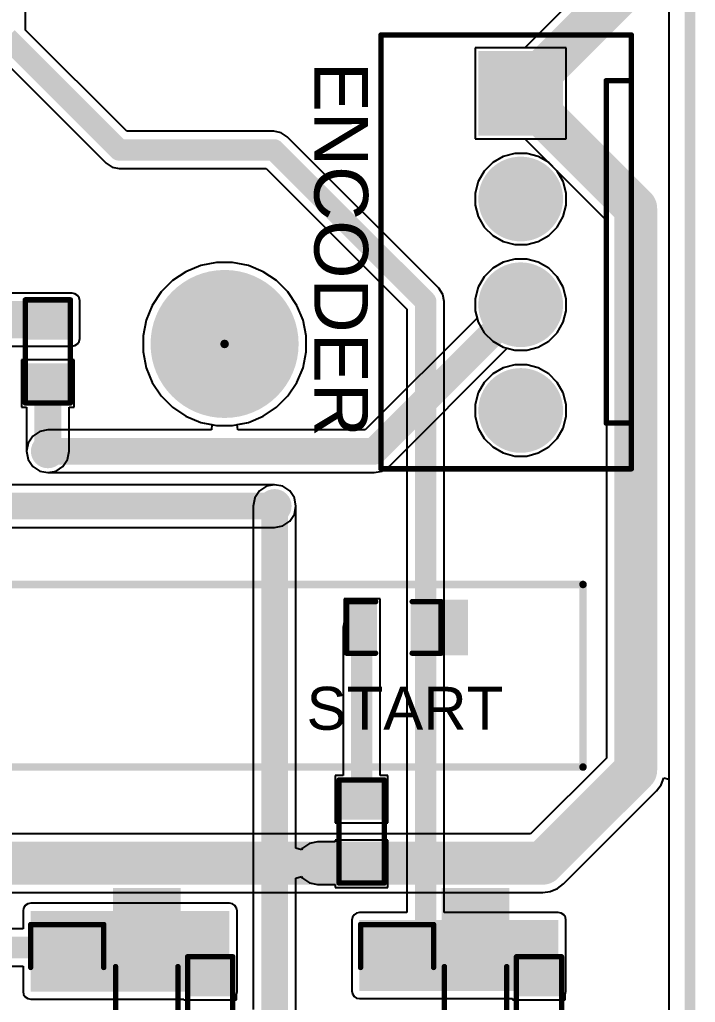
# Model space of a CAD drawing. Header units: millimetres. Extents: x -0.16 to 4.85, y -0.01 to 3.83.
# Drawn here: x 4.219 to 4.848, y 0.469 to 1.384 of the extents above; entities that cross this region are included whole.
import ezdxf

# ---------------------------------------------------------------- set-up
doc = ezdxf.new("R2010")
doc.units = ezdxf.units.MM
doc.header["$MEASUREMENT"] = 0
for name, color, linetype in [('BottomLayer', 5, 'Continuous'), ('BottomSolder', 6, 'Continuous'), ('Mechanical2', 216, 'Continuous'), ('MultiLayer', 9, 'Continuous'), ('PadHoleLayer', 156, 'Continuous'), ('TopLayer', 1, 'Continuous'), ('TopOverlay', 2, 'Continuous'), ('TopPaste', 8, 'Continuous'), ('TopSolder', 216, 'Continuous'), ('ViaHoleLayer', 16, 'Continuous')]:
    doc.layers.add(name, color=color, linetype=linetype)
doc.styles.add('Arial', font='', dxfattribs={"height": 0.2})
doc.styles.get('Arial').set_extended_font_data('Arial')

# ---------------------------------------------------------------- blocks, each defined once
blk = doc.blocks.new('M2510V_04P_29')
at = {"layer": 'BottomLayer'}
blk.add_hatch(color=5, dxfattribs=at).paths.add_polyline_path([(-0.18307, 0.03543), (-0.1122, 0.03543), (-0.1122, -0.03543), (-0.18307, -0.03543)])
h = blk.add_hatch(color=5, dxfattribs=at)
edge = h.paths.add_edge_path()
edge.add_arc((-0.04921, 0), 0.03543, 0, 360)
h = blk.add_hatch(color=5, dxfattribs=at)
edge = h.paths.add_edge_path()
edge.add_arc((0.04921, 0), 0.03543, 0, 360)
h = blk.add_hatch(color=5, dxfattribs=at)
edge = h.paths.add_edge_path()
edge.add_arc((0.14764, 0), 0.03543, 0, 360)
at = {"layer": 'BottomSolder'}
blk.add_hatch(color=6, dxfattribs=at).paths.add_polyline_path([(-0.18707, 0.03943), (-0.1082, 0.03943), (-0.1082, -0.03943), (-0.18707, -0.03943)])
h = blk.add_hatch(color=6, dxfattribs=at)
edge = h.paths.add_edge_path()
edge.add_arc((-0.04921, 0), 0.03943, 0, 360)
h = blk.add_hatch(color=6, dxfattribs=at)
edge = h.paths.add_edge_path()
edge.add_arc((0.04921, 0), 0.03943, 0, 360)
h = blk.add_hatch(color=6, dxfattribs=at)
edge = h.paths.add_edge_path()
edge.add_arc((0.14764, 0), 0.03943, 0, 360)
at = {"layer": 'MultiLayer'}
blk.add_hatch(color=9, dxfattribs=at).paths.add_polyline_path([(-0.18307, 0.03543), (-0.1122, 0.03543), (-0.1122, -0.03543), (-0.18307, -0.03543)])
h = blk.add_hatch(color=9, dxfattribs=at)
edge = h.paths.add_edge_path()
edge.add_arc((-0.04921, 0), 0.03543, 0, 360)
h = blk.add_hatch(color=9, dxfattribs=at)
edge = h.paths.add_edge_path()
edge.add_arc((0.04921, 0), 0.03543, 0, 360)
h = blk.add_hatch(color=9, dxfattribs=at)
edge = h.paths.add_edge_path()
edge.add_arc((0.14764, 0), 0.03543, 0, 360)
at = {"layer": 'PadHoleLayer'}
h = blk.add_hatch(color=156, dxfattribs=at)
edge = h.paths.add_edge_path()
edge.add_arc((-0.14764, 0), 0.01969, 0, 360)
h = blk.add_hatch(color=156, dxfattribs=at)
edge = h.paths.add_edge_path()
edge.add_arc((-0.04921, 0), 0.01969, 0, 360)
h = blk.add_hatch(color=156, dxfattribs=at)
edge = h.paths.add_edge_path()
edge.add_arc((0.04921, 0), 0.01969, 0, 360)
h = blk.add_hatch(color=156, dxfattribs=at)
edge = h.paths.add_edge_path()
edge.add_arc((0.14764, 0), 0.01969, 0, 360)
at = {"layer": 'TopLayer'}
blk.add_hatch(color=1, dxfattribs=at).paths.add_polyline_path([(-0.18307, 0.03543), (-0.1122, 0.03543), (-0.1122, -0.03543), (-0.18307, -0.03543)])
h = blk.add_hatch(color=1, dxfattribs=at)
edge = h.paths.add_edge_path()
edge.add_arc((-0.04921, 0), 0.03543, 0, 360)
h = blk.add_hatch(color=1, dxfattribs=at)
edge = h.paths.add_edge_path()
edge.add_arc((0.04921, 0), 0.03543, 0, 360)
h = blk.add_hatch(color=1, dxfattribs=at)
edge = h.paths.add_edge_path()
edge.add_arc((0.14764, 0), 0.03543, 0, 360)
at = {"layer": 'TopSolder'}
blk.add_hatch(color=216, dxfattribs=at).paths.add_polyline_path([(-0.18707, 0.03943), (-0.1082, 0.03943), (-0.1082, -0.03943), (-0.18707, -0.03943)])
h = blk.add_hatch(color=216, dxfattribs=at)
edge = h.paths.add_edge_path()
edge.add_arc((-0.04921, 0), 0.03943, 0, 360)
h = blk.add_hatch(color=216, dxfattribs=at)
edge = h.paths.add_edge_path()
edge.add_arc((0.04921, 0), 0.03943, 0, 360)
h = blk.add_hatch(color=216, dxfattribs=at)
edge = h.paths.add_edge_path()
edge.add_arc((0.14764, 0), 0.03943, 0, 360)
at = {"layer": 'TopOverlay', "const_width": 0.005}
for points in [[(0.202, 0.103), (-0.20195, 0.103)], [(-0.20195, -0.13), (-0.20195, 0.103)], [(-0.1594, 0.0796), (-0.1594, 0.103)], [(0.15945, 0.0796), (0.15945, 0.103)], [(0.202, -0.13), (0.202, 0.103)], [(0.15945, 0.0796), (-0.1594, 0.0796)], [(0.202, -0.13), (-0.20195, -0.13)]]:
    blk.add_lwpolyline(points, dxfattribs=at)
at = {"layer": 'TopOverlay', "const_width": 0.0025}
for points in [[(-0.2032, 0.103, 1), (-0.2007, 0.103, 1)], [(-0.2032, 0.103, 1), (-0.2007, 0.103, 1)], [(-0.16065, 0.103, 1), (-0.15815, 0.103, 1)], [(0.1582, 0.103, 1), (0.1607, 0.103, 1)], [(0.20075, 0.103, 1), (0.20325, 0.103, 1)], [(0.20075, 0.103, 1), (0.20325, 0.103, 1)], [(-0.16065, 0.0796, 1), (-0.15815, 0.0796, 1)], [(-0.16065, 0.0796, 1), (-0.15815, 0.0796, 1)], [(0.1582, 0.0796, 1), (0.1607, 0.0796, 1)], [(0.1582, 0.0796, 1), (0.1607, 0.0796, 1)], [(-0.2032, -0.13, 1), (-0.2007, -0.13, 1)], [(-0.2032, -0.13, 1), (-0.2007, -0.13, 1)], [(0.20075, -0.13, 1), (0.20325, -0.13, 1)], [(0.20075, -0.13, 1), (0.20325, -0.13, 1)]]:
    blk.add_lwpolyline(points, format="xyb", close=True, dxfattribs=at)
blk = doc.blocks.new('RES_0603_37')
at = {"layer": 'TopLayer'}
for points in [[(-0.015, 0.0175), (-0.015, -0.0175), (-0.045, -0.0175), (-0.045, 0.0175)], [(0.045, 0.0175), (0.045, -0.0175), (0.015, -0.0175), (0.015, 0.0175)]]:
    blk.add_hatch(color=1, dxfattribs=at).paths.add_polyline_path(points)
at = {"layer": 'TopPaste'}
for points in [[(-0.015, 0.0175), (-0.015, -0.0175), (-0.045, -0.0175), (-0.045, 0.0175)], [(0.045, 0.0175), (0.045, -0.0175), (0.015, -0.0175), (0.015, 0.0175)]]:
    blk.add_hatch(color=8, dxfattribs=at).paths.add_polyline_path(points)
at = {"layer": 'TopSolder'}
for points in [[(-0.011, 0.0215), (-0.011, -0.0215), (-0.049, -0.0215), (-0.049, 0.0215)], [(0.049, 0.0215), (0.049, -0.0215), (0.011, -0.0215), (0.011, 0.0215)]]:
    blk.add_hatch(color=216, dxfattribs=at).paths.add_polyline_path(points)
at = {"layer": 'TopOverlay', "const_width": 0.005}
for points in [[(0.048, 0.021), (-0.048, 0.021)], [(-0.048, -0.021), (-0.048, 0.021)], [(0.048, -0.021), (0.048, 0.021)], [(0.048, -0.021), (-0.048, -0.021)]]:
    blk.add_lwpolyline(points, dxfattribs=at)
at = {"layer": 'TopOverlay', "const_width": 0.0025}
for points in [[(-0.04925, 0.021, 1), (-0.04675, 0.021, 1)], [(-0.04925, 0.021, 1), (-0.04675, 0.021, 1)], [(0.04675, 0.021, 1), (0.04925, 0.021, 1)], [(0.04675, 0.021, 1), (0.04925, 0.021, 1)], [(-0.04925, -0.021, 1), (-0.04675, -0.021, 1)], [(-0.04925, -0.021, 1), (-0.04675, -0.021, 1)], [(0.04675, -0.021, 1), (0.04925, -0.021, 1)], [(0.04675, -0.021, 1), (0.04925, -0.021, 1)]]:
    blk.add_lwpolyline(points, format="xyb", close=True, dxfattribs=at)
blk = doc.blocks.new('RES_0603_39')
at = {"layer": 'TopLayer'}
for points in [[(-0.015, 0.0175), (-0.015, -0.0175), (-0.045, -0.0175), (-0.045, 0.0175)], [(0.045, 0.0175), (0.045, -0.0175), (0.015, -0.0175), (0.015, 0.0175)]]:
    blk.add_hatch(color=1, dxfattribs=at).paths.add_polyline_path(points)
at = {"layer": 'TopPaste'}
for points in [[(-0.015, 0.0175), (-0.015, -0.0175), (-0.045, -0.0175), (-0.045, 0.0175)], [(0.045, 0.0175), (0.045, -0.0175), (0.015, -0.0175), (0.015, 0.0175)]]:
    blk.add_hatch(color=8, dxfattribs=at).paths.add_polyline_path(points)
at = {"layer": 'TopSolder'}
for points in [[(-0.011, 0.0215), (-0.011, -0.0215), (-0.049, -0.0215), (-0.049, 0.0215)], [(0.049, 0.0215), (0.049, -0.0215), (0.011, -0.0215), (0.011, 0.0215)]]:
    blk.add_hatch(color=216, dxfattribs=at).paths.add_polyline_path(points)
at = {"layer": 'TopOverlay', "const_width": 0.005}
for points in [[(-0.048, -0.021), (-0.048, 0.021)], [(0.048, 0.021), (-0.048, 0.021)], [(0.048, -0.021), (0.048, 0.021)], [(0.048, -0.021), (-0.048, -0.021)]]:
    blk.add_lwpolyline(points, dxfattribs=at)
at = {"layer": 'TopOverlay', "const_width": 0.0025}
for points in [[(-0.04925, 0.021, 1), (-0.04675, 0.021, 1)], [(-0.04925, 0.021, 1), (-0.04675, 0.021, 1)], [(0.04675, 0.021, 1), (0.04925, 0.021, 1)], [(0.04675, 0.021, 1), (0.04925, 0.021, 1)], [(-0.04925, -0.021, 1), (-0.04675, -0.021, 1)], [(-0.04925, -0.021, 1), (-0.04675, -0.021, 1)], [(0.04675, -0.021, 1), (0.04925, -0.021, 1)], [(0.04675, -0.021, 1), (0.04925, -0.021, 1)]]:
    blk.add_lwpolyline(points, format="xyb", close=True, dxfattribs=at)
blk = doc.blocks.new('RES_0603_43')
at = {"layer": 'TopLayer'}
for points in [[(-0.015, 0.0175), (-0.015, -0.0175), (-0.045, -0.0175), (-0.045, 0.0175)], [(0.045, 0.0175), (0.045, -0.0175), (0.015, -0.0175), (0.015, 0.0175)]]:
    blk.add_hatch(color=1, dxfattribs=at).paths.add_polyline_path(points)
at = {"layer": 'TopPaste'}
for points in [[(-0.015, 0.0175), (-0.015, -0.0175), (-0.045, -0.0175), (-0.045, 0.0175)], [(0.045, 0.0175), (0.045, -0.0175), (0.015, -0.0175), (0.015, 0.0175)]]:
    blk.add_hatch(color=8, dxfattribs=at).paths.add_polyline_path(points)
at = {"layer": 'TopSolder'}
for points in [[(-0.011, 0.0215), (-0.011, -0.0215), (-0.049, -0.0215), (-0.049, 0.0215)], [(0.049, 0.0215), (0.049, -0.0215), (0.011, -0.0215), (0.011, 0.0215)]]:
    blk.add_hatch(color=216, dxfattribs=at).paths.add_polyline_path(points)
at = {"layer": 'TopOverlay', "const_width": 0.005}
for points in [[(-0.048, 0.021), (-0.048, -0.021)], [(-0.048, 0.021), (0.048, 0.021)], [(0.048, 0.021), (0.048, -0.021)], [(-0.048, -0.021), (0.048, -0.021)]]:
    blk.add_lwpolyline(points, dxfattribs=at)
at = {"layer": 'TopOverlay', "const_width": 0.0025}
for points in [[(-0.04925, 0.021, 1), (-0.04675, 0.021, 1)], [(-0.04925, 0.021, 1), (-0.04675, 0.021, 1)], [(0.04675, 0.021, 1), (0.04925, 0.021, 1)], [(0.04675, 0.021, 1), (0.04925, 0.021, 1)], [(-0.04925, -0.021, 1), (-0.04675, -0.021, 1)], [(-0.04925, -0.021, 1), (-0.04675, -0.021, 1)], [(0.04675, -0.021, 1), (0.04925, -0.021, 1)], [(0.04675, -0.021, 1), (0.04925, -0.021, 1)]]:
    blk.add_lwpolyline(points, format="xyb", close=True, dxfattribs=at)
blk = doc.blocks.new('RES_0603_48')
at = {"layer": 'TopLayer'}
for points in [[(-0.015, 0.0175), (-0.015, -0.0175), (-0.045, -0.0175), (-0.045, 0.0175)], [(0.045, 0.0175), (0.045, -0.0175), (0.015, -0.0175), (0.015, 0.0175)]]:
    blk.add_hatch(color=1, dxfattribs=at).paths.add_polyline_path(points)
at = {"layer": 'TopPaste'}
for points in [[(-0.015, 0.0175), (-0.015, -0.0175), (-0.045, -0.0175), (-0.045, 0.0175)], [(0.045, 0.0175), (0.045, -0.0175), (0.015, -0.0175), (0.015, 0.0175)]]:
    blk.add_hatch(color=8, dxfattribs=at).paths.add_polyline_path(points)
at = {"layer": 'TopSolder'}
for points in [[(-0.011, 0.0215), (-0.011, -0.0215), (-0.049, -0.0215), (-0.049, 0.0215)], [(0.049, 0.0215), (0.049, -0.0215), (0.011, -0.0215), (0.011, 0.0215)]]:
    blk.add_hatch(color=216, dxfattribs=at).paths.add_polyline_path(points)
at = {"layer": 'TopOverlay', "const_width": 0.005}
for points in [[(-0.048, -0.021), (-0.048, 0.021)], [(0.048, 0.021), (-0.048, 0.021)], [(0.048, -0.021), (0.048, 0.021)], [(0.048, -0.021), (-0.048, -0.021)]]:
    blk.add_lwpolyline(points, dxfattribs=at)
at = {"layer": 'TopOverlay', "const_width": 0.0025}
for points in [[(-0.04925, 0.021, 1), (-0.04675, 0.021, 1)], [(-0.04925, 0.021, 1), (-0.04675, 0.021, 1)], [(0.04675, 0.021, 1), (0.04925, 0.021, 1)], [(0.04675, 0.021, 1), (0.04925, 0.021, 1)], [(-0.04925, -0.021, 1), (-0.04675, -0.021, 1)], [(-0.04925, -0.021, 1), (-0.04675, -0.021, 1)], [(0.04675, -0.021, 1), (0.04925, -0.021, 1)], [(0.04675, -0.021, 1), (0.04925, -0.021, 1)]]:
    blk.add_lwpolyline(points, format="xyb", close=True, dxfattribs=at)
blk = doc.blocks.new('LED_0603_79')
at = {"layer": 'TopLayer'}
for points in [[(-0.03937, 0.01969), (-0.01969, 0.01969), (-0.01969, -0.01969), (-0.03937, -0.01969)], [(0.01969, 0.01969), (0.03937, 0.01969), (0.03937, -0.01969), (0.01969, -0.01969)]]:
    blk.add_hatch(color=1, dxfattribs=at).paths.add_polyline_path(points)
at = {"layer": 'TopOverlay'}
blk.add_hatch(color=2, dxfattribs=at).paths.add_polyline_path([(0.044, -0.026), (0.069, -0.026), (0.069, 0.026), (0.044, 0.026)])
at = {"layer": 'TopPaste'}
for points in [[(-0.03937, 0.01969), (-0.01969, 0.01969), (-0.01969, -0.01969), (-0.03937, -0.01969)], [(0.01969, 0.01969), (0.03937, 0.01969), (0.03937, -0.01969), (0.01969, -0.01969)]]:
    blk.add_hatch(color=8, dxfattribs=at).paths.add_polyline_path(points)
at = {"layer": 'TopSolder'}
for points in [[(-0.04337, 0.02369), (-0.01569, 0.02369), (-0.01569, -0.02369), (-0.04337, -0.02369)], [(0.01569, 0.02369), (0.04337, 0.02369), (0.04337, -0.02369), (0.01569, -0.02369)]]:
    blk.add_hatch(color=216, dxfattribs=at).paths.add_polyline_path(points)
at = {"layer": 'TopOverlay', "const_width": 0.005}
for points in [[(-0.044, 0.024), (-0.017, 0.024)], [(-0.044, -0.024), (-0.044, 0.024)], [(0.017, 0.024), (0.044, 0.024)], [(0.044, -0.024), (0.044, 0.024)], [(-0.044, -0.024), (-0.017, -0.024)], [(0.017, -0.024), (0.044, -0.024)]]:
    blk.add_lwpolyline(points, dxfattribs=at)
at = {"layer": 'TopOverlay', "const_width": 0.0025}
for points in [[(-0.04525, 0.024, 1), (-0.04275, 0.024, 1)], [(-0.04525, 0.024, 1), (-0.04275, 0.024, 1)], [(-0.01825, 0.024, 1), (-0.01575, 0.024, 1)], [(0.01575, 0.024, 1), (0.01825, 0.024, 1)], [(0.04275, 0.024, 1), (0.04525, 0.024, 1)], [(0.04275, 0.024, 1), (0.04525, 0.024, 1)], [(-0.04525, -0.024, 1), (-0.04275, -0.024, 1)], [(-0.04525, -0.024, 1), (-0.04275, -0.024, 1)], [(-0.01825, -0.024, 1), (-0.01575, -0.024, 1)], [(0.01575, -0.024, 1), (0.01825, -0.024, 1)], [(0.04275, -0.024, 1), (0.04525, -0.024, 1)], [(0.04275, -0.024, 1), (0.04525, -0.024, 1)]]:
    blk.add_lwpolyline(points, format="xyb", close=True, dxfattribs=at)
blk = doc.blocks.new('SOD_123_107')
at = {"layer": 'TopLayer'}
for points in [[(-0.04331, 0.01772), (-0.04331, -0.01772), (-0.08071, -0.01772), (-0.08071, 0.01772)], [(0.08071, 0.01772), (0.08071, -0.01772), (0.04331, -0.01772), (0.04331, 0.01772)]]:
    blk.add_hatch(color=1, dxfattribs=at).paths.add_polyline_path(points)
at = {"layer": 'TopOverlay'}
for points in [[(0.038, 0.02), (0.111, 0.02), (0.111, 0.0315), (0.038, 0.0315)], [(0.08346, -0.031), (0.111, -0.031), (0.111, 0.031), (0.08346, 0.031)], [(0.038, -0.0315), (0.111, -0.0315), (0.111, -0.02), (0.038, -0.02)]]:
    blk.add_hatch(color=2, dxfattribs=at).paths.add_polyline_path(points)
at = {"layer": 'TopPaste'}
for points in [[(-0.04331, 0.01772), (-0.04331, -0.01772), (-0.08071, -0.01772), (-0.08071, 0.01772)], [(0.08071, 0.01772), (0.08071, -0.01772), (0.04331, -0.01772), (0.04331, 0.01772)]]:
    blk.add_hatch(color=8, dxfattribs=at).paths.add_polyline_path(points)
at = {"layer": 'TopSolder'}
for points in [[(-0.03931, 0.02172), (-0.03931, -0.02172), (-0.08471, -0.02172), (-0.08471, 0.02172)], [(0.08471, 0.02172), (0.08471, -0.02172), (0.03931, -0.02172), (0.03931, 0.02172)]]:
    blk.add_hatch(color=216, dxfattribs=at).paths.add_polyline_path(points)
at = {"layer": 'TopOverlay', "const_width": 0.005}
for points in [[(-0.054, 0.029), (-0.054, 0.023)], [(-0.054, 0.029), (0.038, 0.029)], [(-0.054, -0.023), (-0.054, -0.029)], [(-0.054, -0.029), (0.038, -0.029)]]:
    blk.add_lwpolyline(points, dxfattribs=at)
at = {"layer": 'TopOverlay', "const_width": 0.0025}
for points in [[(-0.05525, 0.029, 1), (-0.05275, 0.029, 1)], [(-0.05525, 0.029, 1), (-0.05275, 0.029, 1)], [(0.03675, 0.029, 1), (0.03925, 0.029, 1)], [(-0.05525, 0.023, 1), (-0.05275, 0.023, 1)], [(-0.05525, -0.023, 1), (-0.05275, -0.023, 1)], [(-0.05525, -0.029, 1), (-0.05275, -0.029, 1)], [(-0.05525, -0.029, 1), (-0.05275, -0.029, 1)], [(0.03675, -0.029, 1), (0.03925, -0.029, 1)]]:
    blk.add_lwpolyline(points, format="xyb", close=True, dxfattribs=at)
blk = doc.blocks.new('SOD_123_112')
at = {"layer": 'TopLayer'}
for points in [[(-0.04331, 0.01772), (-0.04331, -0.01772), (-0.08071, -0.01772), (-0.08071, 0.01772)], [(0.08071, 0.01772), (0.08071, -0.01772), (0.04331, -0.01772), (0.04331, 0.01772)]]:
    blk.add_hatch(color=1, dxfattribs=at).paths.add_polyline_path(points)
at = {"layer": 'TopOverlay'}
for points in [[(0.038, 0.02), (0.111, 0.02), (0.111, 0.0315), (0.038, 0.0315)], [(0.08346, -0.031), (0.111, -0.031), (0.111, 0.031), (0.08346, 0.031)], [(0.038, -0.0315), (0.111, -0.0315), (0.111, -0.02), (0.038, -0.02)]]:
    blk.add_hatch(color=2, dxfattribs=at).paths.add_polyline_path(points)
at = {"layer": 'TopPaste'}
for points in [[(-0.04331, 0.01772), (-0.04331, -0.01772), (-0.08071, -0.01772), (-0.08071, 0.01772)], [(0.08071, 0.01772), (0.08071, -0.01772), (0.04331, -0.01772), (0.04331, 0.01772)]]:
    blk.add_hatch(color=8, dxfattribs=at).paths.add_polyline_path(points)
at = {"layer": 'TopSolder'}
for points in [[(-0.03931, 0.02172), (-0.03931, -0.02172), (-0.08471, -0.02172), (-0.08471, 0.02172)], [(0.08471, 0.02172), (0.08471, -0.02172), (0.03931, -0.02172), (0.03931, 0.02172)]]:
    blk.add_hatch(color=216, dxfattribs=at).paths.add_polyline_path(points)
at = {"layer": 'TopOverlay', "const_width": 0.005}
for points in [[(-0.054, 0.029), (-0.054, 0.023)], [(-0.054, 0.029), (0.038, 0.029)], [(-0.054, -0.023), (-0.054, -0.029)], [(-0.054, -0.029), (0.038, -0.029)]]:
    blk.add_lwpolyline(points, dxfattribs=at)
at = {"layer": 'TopOverlay', "const_width": 0.0025}
for points in [[(-0.05525, 0.029, 1), (-0.05275, 0.029, 1)], [(-0.05525, 0.029, 1), (-0.05275, 0.029, 1)], [(0.03675, 0.029, 1), (0.03925, 0.029, 1)], [(-0.05525, 0.023, 1), (-0.05275, 0.023, 1)], [(-0.05525, -0.023, 1), (-0.05275, -0.023, 1)], [(-0.05525, -0.029, 1), (-0.05275, -0.029, 1)], [(-0.05525, -0.029, 1), (-0.05275, -0.029, 1)], [(0.03675, -0.029, 1), (0.03925, -0.029, 1)]]:
    blk.add_lwpolyline(points, format="xyb", close=True, dxfattribs=at)
blk = doc.blocks.new('CAP_0805_116')
at = {"layer": 'TopLayer'}
for points in [[(-0.06, 0.03), (-0.02, 0.03), (-0.02, -0.03), (-0.06, -0.03)], [(0.02, 0.03), (0.06, 0.03), (0.06, -0.03), (0.02, -0.03)]]:
    blk.add_hatch(color=1, dxfattribs=at).paths.add_polyline_path(points)
at = {"layer": 'TopPaste'}
for points in [[(-0.06, 0.03), (-0.02, 0.03), (-0.02, -0.03), (-0.06, -0.03)], [(0.02, 0.03), (0.06, 0.03), (0.06, -0.03), (0.02, -0.03)]]:
    blk.add_hatch(color=8, dxfattribs=at).paths.add_polyline_path(points)
at = {"layer": 'TopSolder'}
for points in [[(-0.06276, 0.03276), (-0.01724, 0.03276), (-0.01724, -0.03276), (-0.06276, -0.03276)], [(0.01724, 0.03276), (0.06276, 0.03276), (0.06276, -0.03276), (0.01724, -0.03276)]]:
    blk.add_hatch(color=216, dxfattribs=at).paths.add_polyline_path(points)
at = {"layer": 'TopOverlay', "const_width": 0.005}
for points in [[(-0.064, 0.034), (-0.024, 0.034)], [(-0.064, 0.034), (-0.064, -0.034)], [(0.024, 0.034), (0.064, 0.034)], [(0.064, 0.034), (0.064, -0.034)], [(-0.064, -0.034), (-0.024, -0.034)], [(0.024, -0.034), (0.064, -0.034)]]:
    blk.add_lwpolyline(points, dxfattribs=at)
at = {"layer": 'TopOverlay', "const_width": 0.0025}
for points in [[(-0.06525, 0.034, 1), (-0.06275, 0.034, 1)], [(-0.06525, 0.034, 1), (-0.06275, 0.034, 1)], [(-0.02525, 0.034, 1), (-0.02275, 0.034, 1)], [(0.02275, 0.034, 1), (0.02525, 0.034, 1)], [(0.06275, 0.034, 1), (0.06525, 0.034, 1)], [(0.06275, 0.034, 1), (0.06525, 0.034, 1)], [(-0.06525, -0.034, 1), (-0.06275, -0.034, 1)], [(-0.06525, -0.034, 1), (-0.06275, -0.034, 1)], [(-0.02525, -0.034, 1), (-0.02275, -0.034, 1)], [(0.02275, -0.034, 1), (0.02525, -0.034, 1)], [(0.06275, -0.034, 1), (0.06525, -0.034, 1)], [(0.06275, -0.034, 1), (0.06525, -0.034, 1)]]:
    blk.add_lwpolyline(points, format="xyb", close=True, dxfattribs=at)
blk = doc.blocks.new('CAP_0805_118')
at = {"layer": 'TopLayer'}
for points in [[(-0.06, 0.03), (-0.02, 0.03), (-0.02, -0.03), (-0.06, -0.03)], [(0.02, 0.03), (0.06, 0.03), (0.06, -0.03), (0.02, -0.03)]]:
    blk.add_hatch(color=1, dxfattribs=at).paths.add_polyline_path(points)
at = {"layer": 'TopPaste'}
for points in [[(-0.06, 0.03), (-0.02, 0.03), (-0.02, -0.03), (-0.06, -0.03)], [(0.02, 0.03), (0.06, 0.03), (0.06, -0.03), (0.02, -0.03)]]:
    blk.add_hatch(color=8, dxfattribs=at).paths.add_polyline_path(points)
at = {"layer": 'TopSolder'}
for points in [[(-0.06276, 0.03276), (-0.01724, 0.03276), (-0.01724, -0.03276), (-0.06276, -0.03276)], [(0.01724, 0.03276), (0.06276, 0.03276), (0.06276, -0.03276), (0.01724, -0.03276)]]:
    blk.add_hatch(color=216, dxfattribs=at).paths.add_polyline_path(points)
at = {"layer": 'TopOverlay', "const_width": 0.005}
for points in [[(-0.064, 0.034), (-0.064, -0.034)], [(-0.064, 0.034), (-0.024, 0.034)], [(0.024, 0.034), (0.064, 0.034)], [(0.064, 0.034), (0.064, -0.034)], [(-0.064, -0.034), (-0.024, -0.034)], [(0.024, -0.034), (0.064, -0.034)]]:
    blk.add_lwpolyline(points, dxfattribs=at)
at = {"layer": 'TopOverlay', "const_width": 0.0025}
for points in [[(-0.06525, 0.034, 1), (-0.06275, 0.034, 1)], [(-0.06525, 0.034, 1), (-0.06275, 0.034, 1)], [(-0.02525, 0.034, 1), (-0.02275, 0.034, 1)], [(0.02275, 0.034, 1), (0.02525, 0.034, 1)], [(0.06275, 0.034, 1), (0.06525, 0.034, 1)], [(0.06275, 0.034, 1), (0.06525, 0.034, 1)], [(-0.06525, -0.034, 1), (-0.06275, -0.034, 1)], [(-0.06525, -0.034, 1), (-0.06275, -0.034, 1)], [(-0.02525, -0.034, 1), (-0.02275, -0.034, 1)], [(0.02275, -0.034, 1), (0.02525, -0.034, 1)], [(0.06275, -0.034, 1), (0.06525, -0.034, 1)], [(0.06275, -0.034, 1), (0.06525, -0.034, 1)]]:
    blk.add_lwpolyline(points, format="xyb", close=True, dxfattribs=at)

msp = doc.modelspace()

# ---------------------------------------------------------------- hatches: boundary and pattern name
at = {"layer": 'BottomLayer'}
h = msp.add_hatch(color=5, dxfattribs=at)
edge = h.paths.add_edge_path()
edge.add_arc((4.245, 0.982), 0.01181, 0, 360)
h = msp.add_hatch(color=5, dxfattribs=at)
edge = h.paths.add_edge_path()
edge.add_arc((4.456, 0.931), 0.01181, 0, 360)
h = msp.add_hatch(color=5, dxfattribs=at)
edge = h.paths.add_edge_path()
edge.add_arc((4.496, 0.59852), 0.01181, 0, 360)
at = {"layer": 'BottomSolder'}
h = msp.add_hatch(color=6, dxfattribs=at)
edge = h.paths.add_edge_path()
edge.add_arc((4.40945, 1.08192), 0.004, 0, 360)
h = msp.add_hatch(color=6, dxfattribs=at)
edge = h.paths.add_edge_path()
edge.add_arc((4.245, 0.982), 0.01581, 0, 360)
h = msp.add_hatch(color=6, dxfattribs=at)
edge = h.paths.add_edge_path()
edge.add_arc((4.456, 0.931), 0.01581, 0, 360)
h = msp.add_hatch(color=6, dxfattribs=at)
edge = h.paths.add_edge_path()
edge.add_arc((4.496, 0.59852), 0.01581, 0, 360)
at = {"layer": 'PadHoleLayer'}
h = msp.add_hatch(color=156, dxfattribs=at)
edge = h.paths.add_edge_path()
edge.add_arc((4.40945, 1.08192), 0.0689, 0, 360)
at = {"layer": 'TopLayer'}
for points in [[(4.0885, 1.087), (4.2675, 1.087), (4.2675, 1.122), (4.0885, 1.122)], [(4.41399, 0.554), (4.229, 0.554), (4.229, 0.479), (4.41399, 0.479)], [(4.71998, 0.54552), (4.53499, 0.54552), (4.53499, 0.47952), (4.71998, 0.47952)]]:
    msp.add_hatch(color=1, dxfattribs=at).paths.add_polyline_path(points)
h = msp.add_hatch(color=1, dxfattribs=at)
edge = h.paths.add_edge_path()
edge.add_arc((4.245, 0.982), 0.01181, 0, 360)
h = msp.add_hatch(color=1, dxfattribs=at)
edge = h.paths.add_edge_path()
edge.add_arc((4.456, 0.931), 0.01181, 0, 360)
h = msp.add_hatch(color=1, dxfattribs=at)
edge = h.paths.add_edge_path()
edge.add_arc((4.496, 0.59852), 0.01181, 0, 360)
at = {"layer": 'TopSolder'}
h = msp.add_hatch(color=216, dxfattribs=at)
edge = h.paths.add_edge_path()
edge.add_arc((4.40945, 1.08192), 0.004, 0, 360)
h = msp.add_hatch(color=216, dxfattribs=at)
edge = h.paths.add_edge_path()
edge.add_arc((4.245, 0.982), 0.01581, 0, 360)
h = msp.add_hatch(color=216, dxfattribs=at)
edge = h.paths.add_edge_path()
edge.add_arc((4.456, 0.931), 0.01581, 0, 360)
h = msp.add_hatch(color=216, dxfattribs=at)
edge = h.paths.add_edge_path()
edge.add_arc((4.496, 0.59852), 0.01581, 0, 360)
at = {"layer": 'ViaHoleLayer'}
h = msp.add_hatch(color=16, dxfattribs=at)
edge = h.paths.add_edge_path()
edge.add_arc((4.245, 0.982), 0.00591, 0, 360)
h = msp.add_hatch(color=16, dxfattribs=at)
edge = h.paths.add_edge_path()
edge.add_arc((4.456, 0.931), 0.00591, 0, 360)
h = msp.add_hatch(color=16, dxfattribs=at)
edge = h.paths.add_edge_path()
edge.add_arc((4.496, 0.59852), 0.00591, 0, 360)

# ---------------------------------------------------------------- linework, layer by layer
at = {"layer": 'BottomLayer'}
for p, q in [((4.76377, 1.43256), (4.68892, 1.35771)), ((4.68892, 1.35771), (4.64257, 1.35771)), ((4.64257, 1.35771), (4.64257, 1.27284)), ((4.64257, 1.27284), (4.68892, 1.27284)), ((4.68892, 1.27284), (4.76477, 1.197)), ((4.76477, 1.197), (4.76477, 0.69628)), ((4.38731, 1.1549), (4.3735, 1.14918)), ((4.40197, 1.15781), (4.38731, 1.1549)), ((4.41692, 1.15781), (4.40197, 1.15781)), ((4.43159, 1.1549), (4.41692, 1.15781)), ((4.4454, 1.14918), (4.43159, 1.1549)), ((4.66862, 1.15797), (4.65895, 1.15238)), ((4.67941, 1.16086), (4.66862, 1.15797)), ((4.69059, 1.16086), (4.67941, 1.16086)), ((4.70138, 1.15797), (4.69059, 1.16086)), ((4.71105, 1.15238), (4.70138, 1.15797)), ((4.3735, 1.14918), (4.36107, 1.14087)), ((4.45783, 1.14087), (4.4454, 1.14918)), ((4.65105, 1.14448), (4.64546, 1.1348)), ((4.65895, 1.15238), (4.65105, 1.14448)), ((4.71895, 1.14448), (4.71105, 1.15238)), ((4.72454, 1.1348), (4.71895, 1.14448)), ((4.36107, 1.14087), (4.3505, 1.1303)), ((4.4684, 1.1303), (4.45783, 1.14087)), ((4.64546, 1.1348), (4.64257, 1.12401)), ((4.72743, 1.12401), (4.72454, 1.1348)), ((4.3505, 1.1303), (4.34219, 1.11787)), ((4.47671, 1.11787), (4.4684, 1.1303)), ((4.34219, 1.11787), (4.33647, 1.10405)), ((4.48243, 1.10405), (4.47671, 1.11787)), ((4.64257, 1.12401), (4.64257, 1.11284)), ((4.72743, 1.11284), (4.72743, 1.12401)), ((4.64257, 1.11284), (4.64441, 1.10595)), ((4.72454, 1.10205), (4.72743, 1.11284)), ((4.33647, 1.10405), (4.33355, 1.08939)), ((4.48535, 1.08939), (4.48243, 1.10405)), ((4.64441, 1.10595), (4.54034, 1.00188)), ((4.71895, 1.09237), (4.72454, 1.10205)), ((4.33355, 1.08939), (4.33355, 1.07444)), ((4.48535, 1.07444), (4.48535, 1.08939)), ((4.71105, 1.08447), (4.71895, 1.09237)), ((4.70138, 1.07888), (4.71105, 1.08447)), ((4.33355, 1.07444), (4.33647, 1.05978)), ((4.48243, 1.05978), (4.48535, 1.07444)), ((4.56263, 0.96794), (4.67253, 1.07784)), ((4.67253, 1.07784), (4.67941, 1.07599)), ((4.67941, 1.07599), (4.69059, 1.07599)), ((4.69059, 1.07599), (4.70138, 1.07888)), ((4.67941, 1.06243), (4.66862, 1.05954)), ((4.69059, 1.06243), (4.67941, 1.06243)), ((4.70138, 1.05954), (4.69059, 1.06243)), ((4.33647, 1.05978), (4.34219, 1.04596)), ((4.47671, 1.04596), (4.48243, 1.05978)), ((4.65895, 1.05395), (4.65105, 1.04605)), ((4.66862, 1.05954), (4.65895, 1.05395)), ((4.71105, 1.05395), (4.70138, 1.05954)), ((4.71895, 1.04605), (4.71105, 1.05395)), ((4.34219, 1.04596), (4.3505, 1.03353)), ((4.4684, 1.03353), (4.47671, 1.04596)), ((4.65105, 1.04605), (4.64546, 1.03638)), ((4.72454, 1.03638), (4.71895, 1.04605)), ((4.64546, 1.03638), (4.64257, 1.02559)), ((4.72743, 1.02559), (4.72454, 1.03638)), ((4.3505, 1.03353), (4.36107, 1.02296)), ((4.45783, 1.02296), (4.4684, 1.03353)), ((4.64257, 1.02559), (4.64257, 1.01441)), ((4.72743, 1.01441), (4.72743, 1.02559)), ((4.36107, 1.02296), (4.3735, 1.01466)), ((4.4454, 1.01466), (4.45783, 1.02296)), ((4.3735, 1.01466), (4.38731, 1.00893)), ((4.38731, 1.00893), (4.39763, 1.00688)), ((4.39763, 1.00688), (4.39714, 1.00188)), ((4.42127, 1.00688), (4.43159, 1.00893)), ((4.42176, 1.00188), (4.42127, 1.00688)), ((4.43159, 1.00893), (4.4454, 1.01466)), ((4.64257, 1.01441), (4.64546, 1.00362)), ((4.72454, 1.00362), (4.72743, 1.01441)), ((4.23739, 1.00037), (4.23094, 0.99606)), ((4.245, 1.00188), (4.23739, 1.00037)), ((4.39714, 1.00188), (4.245, 1.00188)), ((4.54034, 1.00188), (4.42176, 1.00188)), ((4.64546, 1.00362), (4.65105, 0.99395)), ((4.71895, 0.99395), (4.72454, 1.00362)), ((4.22663, 0.98961), (4.22512, 0.982)), ((4.23094, 0.99606), (4.22663, 0.98961)), ((4.65105, 0.99395), (4.65895, 0.98605)), ((4.71105, 0.98605), (4.71895, 0.99395)), ((4.22512, 0.982), (4.22663, 0.97439)), ((4.65895, 0.98605), (4.66862, 0.98046)), ((4.66862, 0.98046), (4.67941, 0.97757)), ((4.69059, 0.97757), (4.70138, 0.98046)), ((4.70138, 0.98046), (4.71105, 0.98605)), ((4.22663, 0.97439), (4.23094, 0.96794)), ((4.67941, 0.97757), (4.69059, 0.97757)), ((4.23094, 0.96794), (4.23739, 0.96363)), ((4.23739, 0.96363), (4.245, 0.96212)), ((4.245, 0.96212), (4.54857, 0.96212)), ((4.54857, 0.96212), (4.55618, 0.96363)), ((4.55618, 0.96363), (4.56263, 0.96794)), ((4.456, 0.95088), (3.0267, 0.95088)), ((4.46361, 0.94937), (4.456, 0.95088)), ((4.47006, 0.94506), (4.46361, 0.94937)), ((4.47437, 0.93861), (4.47006, 0.94506)), ((4.47588, 0.931), (4.47437, 0.93861)), ((4.47437, 0.92339), (4.47588, 0.931)), ((4.46361, 0.91263), (4.47006, 0.91694)), ((4.47006, 0.91694), (4.47437, 0.92339)), ((3.0267, 0.91112), (4.456, 0.91112)), ((4.456, 0.91112), (4.46361, 0.91263)), ((4.76477, 0.69628), (4.69424, 0.62575)), ((4.81558, 0.67138), (4.81831, 0.67795)), ((4.81831, 0.67795), (4.823, 0.67684)), ((4.81126, 0.66574), (4.81558, 0.67138)), ((4.823, 0.67684), (4.823, 0.02)), ((4.72477, 0.57926), (4.81126, 0.66574)), ((4.69424, 0.62575), (3.87799, 0.62575)), ((4.71913, 0.57493), (4.72477, 0.57926)), ((3.88192, 0.57128), (4.70552, 0.57128)), ((4.70552, 0.57128), (4.71257, 0.57221)), ((4.71257, 0.57221), (4.71913, 0.57493))]:
    msp.add_line(p, q, dxfattribs=at)
for points, const_width in [([(4.685, 1.31528), (4.791, 1.42128)], 0.04), ([(4.69164, 1.30864), (4.792, 1.20828)], 0.04), ([(4.685, 1.31528), (4.69164, 1.30864)], 0.025), ([(4.792, 0.685), (4.792, 1.20828)], 0.04), ([(4.54857, 0.982), (4.685, 1.11843)], 0.025), ([(4.245, 0.982), (4.54857, 0.982)], 0.025), ([(2.996, 0.931), (4.456, 0.931)], 0.025), ([(4.70552, 0.59852), (4.792, 0.685)], 0.04), ([(4.178, 0.59852), (4.496, 0.59852)], 0.04), ([(4.496, 0.59852), (4.70552, 0.59852)], 0.04)]:
    msp.add_lwpolyline(points, dxfattribs=dict(at, const_width=const_width))
for points, const_width in [([(4.675, 1.31528, 1), (4.695, 1.31528, 1)], 0.02), ([(4.68164, 1.30864, 1), (4.70164, 1.30864, 1)], 0.02), ([(4.67875, 1.31528, 1), (4.69125, 1.31528, 1)], 0.0125), ([(4.68539, 1.30864, 1), (4.69789, 1.30864, 1)], 0.0125), ([(4.782, 1.20828, 1), (4.802, 1.20828, 1)], 0.02), ([(4.782, 1.20828, 1), (4.802, 1.20828, 1)], 0.02), ([(4.67875, 1.11843, 1), (4.69125, 1.11843, 1)], 0.0125), ([(4.23875, 0.982, 1), (4.25125, 0.982, 1)], 0.0125), ([(4.54232, 0.982, 1), (4.55482, 0.982, 1)], 0.0125), ([(4.54232, 0.982, 1), (4.55482, 0.982, 1)], 0.0125), ([(4.44975, 0.931, 1), (4.46225, 0.931, 1)], 0.0125), ([(4.782, 0.685, 1), (4.802, 0.685, 1)], 0.02), ([(4.782, 0.685, 1), (4.802, 0.685, 1)], 0.02), ([(4.486, 0.59852, 1), (4.506, 0.59852, 1)], 0.02), ([(4.486, 0.59852, 1), (4.506, 0.59852, 1)], 0.02), ([(4.69552, 0.59852, 1), (4.71552, 0.59852, 1)], 0.02), ([(4.69552, 0.59852, 1), (4.71552, 0.59852, 1)], 0.02)]:
    msp.add_lwpolyline(points, format="xyb", close=True, dxfattribs=dict(at, const_width=const_width))
at = {"layer": 'Mechanical2', "const_width": 0.01}
msp.add_lwpolyline([(4.84252, 0), (4.84252, 3.66142)], dxfattribs=at)
at = {"layer": 'TopLayer'}
for p, q in [((4.823, 3.636), (4.823, 0.02)), ((4.22433, 1.37418), (4.22433, 1.54219)), ((4.31861, 1.2799), (4.22433, 1.37418)), ((4.19474, 1.35474), (4.29917, 1.25031)), ((4.72743, 1.35771), (4.64257, 1.35771)), ((4.64257, 1.35771), (4.64257, 1.27284)), ((4.72743, 1.27284), (4.72743, 1.35771)), ((4.45543, 1.2799), (4.31861, 1.2799)), ((4.46206, 1.27858), (4.45543, 1.2799)), ((4.46769, 1.27483), (4.46206, 1.27858)), ((4.60878, 1.13373), (4.46769, 1.27483)), ((4.64257, 1.27284), (4.72743, 1.27284)), ((4.66862, 1.25639), (4.65895, 1.25081)), ((4.67941, 1.25928), (4.66862, 1.25639)), ((4.69059, 1.25928), (4.67941, 1.25928)), ((4.70138, 1.25639), (4.69059, 1.25928)), ((4.71105, 1.25081), (4.70138, 1.25639)), ((4.29917, 1.25031), (4.3048, 1.24656)), ((4.3048, 1.24656), (4.31143, 1.24524)), ((4.31143, 1.24524), (4.44825, 1.24524)), ((4.44825, 1.24524), (4.57919, 1.11429)), ((4.65895, 1.25081), (4.65105, 1.2429)), ((4.71895, 1.2429), (4.71105, 1.25081)), ((4.65105, 1.2429), (4.64546, 1.23323)), ((4.72454, 1.23323), (4.71895, 1.2429)), ((4.64546, 1.23323), (4.64257, 1.22244)), ((4.72743, 1.22244), (4.72454, 1.23323)), ((4.64257, 1.22244), (4.64257, 1.21126)), ((4.72743, 1.21126), (4.72743, 1.22244)), ((4.64257, 1.21126), (4.64546, 1.20047)), ((4.72454, 1.20047), (4.72743, 1.21126)), ((4.64546, 1.20047), (4.65105, 1.1908)), ((4.71895, 1.1908), (4.72454, 1.20047)), ((4.65105, 1.1908), (4.65895, 1.1829)), ((4.71105, 1.1829), (4.71895, 1.1908)), ((4.65895, 1.1829), (4.66862, 1.17731)), ((4.70138, 1.17731), (4.71105, 1.1829)), ((4.66862, 1.17731), (4.67941, 1.17442)), ((4.67941, 1.17442), (4.69059, 1.17442)), ((4.69059, 1.17442), (4.70138, 1.17731)), ((4.38731, 1.1549), (4.3735, 1.14918)), ((4.40197, 1.15781), (4.38731, 1.1549)), ((4.41692, 1.15781), (4.40197, 1.15781)), ((4.43159, 1.1549), (4.41692, 1.15781)), ((4.4454, 1.14918), (4.43159, 1.1549)), ((4.66862, 1.15797), (4.65895, 1.15238)), ((4.67941, 1.16086), (4.66862, 1.15797)), ((4.69059, 1.16086), (4.67941, 1.16086)), ((4.70138, 1.15797), (4.69059, 1.16086)), ((4.71105, 1.15238), (4.70138, 1.15797)), ((4.3735, 1.14918), (4.36107, 1.14087)), ((4.45783, 1.14087), (4.4454, 1.14918)), ((4.65105, 1.14448), (4.64546, 1.1348)), ((4.65895, 1.15238), (4.65105, 1.14448)), ((4.71895, 1.14448), (4.71105, 1.15238)), ((4.72454, 1.1348), (4.71895, 1.14448)), ((4.36107, 1.14087), (4.3505, 1.1303)), ((4.4684, 1.1303), (4.45783, 1.14087)), ((4.64546, 1.1348), (4.64257, 1.12401)), ((4.72743, 1.12401), (4.72454, 1.1348)), ((4.2675, 1.12914), (4.0885, 1.12914)), ((4.27023, 1.12859), (4.2675, 1.12914)), ((4.27255, 1.12705), (4.27023, 1.12859)), ((4.27409, 1.12473), (4.27255, 1.12705)), ((4.3505, 1.1303), (4.34219, 1.11787)), ((4.47671, 1.11787), (4.4684, 1.1303)), ((4.61254, 1.12811), (4.60878, 1.13373)), ((4.61386, 1.12147), (4.61254, 1.12811)), ((4.27464, 1.122), (4.27409, 1.12473)), ((4.27464, 1.087), (4.27464, 1.122)), ((4.34219, 1.11787), (4.33647, 1.10405)), ((4.48243, 1.10405), (4.47671, 1.11787)), ((4.61386, 0.818), (4.61386, 1.12147)), ((4.64257, 1.12401), (4.64257, 1.11284)), ((4.72743, 1.11284), (4.72743, 1.12401)), ((4.57919, 1.11429), (4.57919, 0.818)), ((4.64257, 1.11284), (4.64546, 1.10205)), ((4.72454, 1.10205), (4.72743, 1.11284)), ((4.33647, 1.10405), (4.33355, 1.08939)), ((4.48535, 1.08939), (4.48243, 1.10405)), ((4.64546, 1.10205), (4.65105, 1.09237)), ((4.71895, 1.09237), (4.72454, 1.10205)), ((4.33355, 1.08939), (4.33355, 1.07444)), ((4.48535, 1.07444), (4.48535, 1.08939)), ((4.65105, 1.09237), (4.65895, 1.08447)), ((4.71105, 1.08447), (4.71895, 1.09237)), ((4.0885, 1.07986), (4.2675, 1.07986)), ((4.2675, 1.07986), (4.27023, 1.08041)), ((4.27023, 1.08041), (4.27255, 1.08195)), ((4.27255, 1.08195), (4.27409, 1.08427)), ((4.27409, 1.08427), (4.27464, 1.087)), ((4.65895, 1.08447), (4.66862, 1.07888)), ((4.70138, 1.07888), (4.71105, 1.08447)), ((4.33355, 1.07444), (4.33647, 1.05978)), ((4.48243, 1.05978), (4.48535, 1.07444)), ((4.66862, 1.07888), (4.67941, 1.07599)), ((4.67941, 1.07599), (4.69059, 1.07599)), ((4.69059, 1.07599), (4.70138, 1.07888)), ((4.2695, 1.067), (4.2205, 1.067)), ((4.2205, 1.067), (4.2205, 1.023)), ((4.2695, 1.023), (4.2695, 1.067)), ((4.67941, 1.06243), (4.66862, 1.05954)), ((4.69059, 1.06243), (4.67941, 1.06243)), ((4.70138, 1.05954), (4.69059, 1.06243)), ((4.33647, 1.05978), (4.34219, 1.04596)), ((4.47671, 1.04596), (4.48243, 1.05978)), ((4.65895, 1.05395), (4.65105, 1.04605)), ((4.66862, 1.05954), (4.65895, 1.05395)), ((4.71105, 1.05395), (4.70138, 1.05954)), ((4.71895, 1.04605), (4.71105, 1.05395)), ((4.34219, 1.04596), (4.3505, 1.03353)), ((4.4684, 1.03353), (4.47671, 1.04596)), ((4.65105, 1.04605), (4.64546, 1.03638)), ((4.72454, 1.03638), (4.71895, 1.04605)), ((4.64546, 1.03638), (4.64257, 1.02559)), ((4.72743, 1.02559), (4.72454, 1.03638)), ((4.3505, 1.03353), (4.36107, 1.02296)), ((4.45783, 1.02296), (4.4684, 1.03353)), ((4.64257, 1.02559), (4.64257, 1.01441)), ((4.72743, 1.01441), (4.72743, 1.02559)), ((4.2205, 1.023), (4.22512, 1.023)), ((4.22512, 1.023), (4.22512, 0.982)), ((4.26488, 0.982), (4.26488, 1.023)), ((4.26488, 1.023), (4.2695, 1.023)), ((4.36107, 1.02296), (4.3735, 1.01466)), ((4.4454, 1.01466), (4.45783, 1.02296)), ((4.3735, 1.01466), (4.38731, 1.00893)), ((4.38731, 1.00893), (4.40197, 1.00602)), ((4.41692, 1.00602), (4.43159, 1.00893)), ((4.43159, 1.00893), (4.4454, 1.01466)), ((4.64257, 1.01441), (4.64546, 1.00362)), ((4.72454, 1.00362), (4.72743, 1.01441)), ((4.40197, 1.00602), (4.41692, 1.00602)), ((4.64546, 1.00362), (4.65105, 0.99395)), ((4.71895, 0.99395), (4.72454, 1.00362)), ((4.65105, 0.99395), (4.65895, 0.98605)), ((4.71105, 0.98605), (4.71895, 0.99395)), ((4.22512, 0.982), (4.22663, 0.97439)), ((4.26337, 0.97439), (4.26488, 0.982)), ((4.65895, 0.98605), (4.66862, 0.98046)), ((4.66862, 0.98046), (4.67941, 0.97757)), ((4.69059, 0.97757), (4.70138, 0.98046)), ((4.70138, 0.98046), (4.71105, 0.98605)), ((4.22663, 0.97439), (4.23094, 0.96794)), ((4.25906, 0.96794), (4.26337, 0.97439)), ((4.67941, 0.97757), (4.69059, 0.97757)), ((4.23094, 0.96794), (4.23739, 0.96363)), ((4.23739, 0.96363), (4.245, 0.96212)), ((4.245, 0.96212), (4.25261, 0.96363)), ((4.25261, 0.96363), (4.25906, 0.96794)), ((4.44194, 0.94506), (4.43763, 0.93861)), ((4.44839, 0.94937), (4.44194, 0.94506)), ((4.456, 0.95088), (4.44839, 0.94937)), ((4.46361, 0.94937), (4.456, 0.95088)), ((4.47006, 0.94506), (4.46361, 0.94937)), ((4.47437, 0.93861), (4.47006, 0.94506)), ((4.43763, 0.93861), (4.43612, 0.931)), ((4.47588, 0.931), (4.47437, 0.93861)), ((4.43612, 0.931), (4.43612, 0.46224)), ((4.47588, 0.61251), (4.47588, 0.931)), ((4.55431, 0.84469), (4.52063, 0.84469)), ((4.52063, 0.84469), (4.52063, 0.82284)), ((4.55431, 0.81809), (4.55431, 0.84469)), ((4.52063, 0.82284), (4.51967, 0.818)), ((4.51967, 0.818), (4.51967, 0.68)), ((4.55433, 0.818), (4.55431, 0.81809)), ((4.55433, 0.68), (4.55433, 0.818)), ((4.57919, 0.818), (4.57919, 0.55265)), ((4.61386, 0.55265), (4.61386, 0.818)), ((4.51967, 0.68), (4.5125, 0.68)), ((4.5125, 0.68), (4.5125, 0.636)), ((4.5615, 0.68), (4.55433, 0.68)), ((4.5615, 0.636), (4.5615, 0.68)), ((4.5125, 0.636), (4.5615, 0.636)), ((4.48839, 0.61689), (4.48194, 0.61258)), ((4.496, 0.6184), (4.48839, 0.61689)), ((4.5125, 0.6184), (4.496, 0.6184)), ((4.5615, 0.62), (4.5125, 0.62)), ((4.5125, 0.62), (4.5125, 0.6184)), ((4.5615, 0.576), (4.5615, 0.62)), ((4.48088, 0.61099), (4.47588, 0.61251)), ((4.48194, 0.61258), (4.48088, 0.61099)), ((4.47588, 0.58453), (4.48088, 0.58604)), ((4.48088, 0.58604), (4.48194, 0.58446)), ((4.47588, 0.454), (4.47588, 0.58453)), ((4.48194, 0.58446), (4.48839, 0.58015)), ((4.48839, 0.58015), (4.496, 0.57863)), ((4.496, 0.57863), (4.5125, 0.57863)), ((4.5125, 0.57863), (4.5125, 0.576)), ((4.5125, 0.576), (4.5615, 0.576)), ((4.22395, 0.55905), (4.22241, 0.55673)), ((4.22627, 0.56059), (4.22395, 0.55905)), ((4.229, 0.56114), (4.22627, 0.56059)), ((4.41399, 0.56114), (4.229, 0.56114)), ((4.41672, 0.56059), (4.41399, 0.56114)), ((4.41903, 0.55905), (4.41672, 0.56059)), ((4.42058, 0.55673), (4.41903, 0.55905)), ((4.22241, 0.55673), (4.22186, 0.554)), ((4.22186, 0.554), (4.22186, 0.53733)), ((4.42112, 0.554), (4.42058, 0.55673)), ((4.42112, 0.479), (4.42112, 0.554)), ((4.52995, 0.55056), (4.5284, 0.54825)), ((4.53226, 0.55211), (4.52995, 0.55056)), ((4.53499, 0.55265), (4.53226, 0.55211)), ((4.57919, 0.55265), (4.53499, 0.55265)), ((4.71998, 0.55265), (4.61386, 0.55265)), ((4.72271, 0.55211), (4.71998, 0.55265)), ((4.72503, 0.55056), (4.72271, 0.55211)), ((4.72657, 0.54825), (4.72503, 0.55056)), ((4.5284, 0.54825), (4.52786, 0.54552)), ((4.52786, 0.54552), (4.52786, 0.47952)), ((4.72712, 0.54552), (4.72657, 0.54825)), ((4.72712, 0.47952), (4.72712, 0.54552)), ((4.22186, 0.53733), (4.17818, 0.53733)), ((4.171, 0.50267), (4.22186, 0.50267)), ((4.22186, 0.50267), (4.22186, 0.479)), ((4.22186, 0.479), (4.22241, 0.47627)), ((4.22241, 0.47627), (4.22395, 0.47395)), ((4.4205, 0.47615), (4.42058, 0.47627)), ((4.4205, 0.4714), (4.4205, 0.47615)), ((4.42058, 0.47627), (4.42112, 0.479)), ((4.52786, 0.47952), (4.5284, 0.47679)), ((4.5284, 0.47679), (4.52995, 0.47447)), ((4.7265, 0.47667), (4.72657, 0.47679)), ((4.7265, 0.4714), (4.7265, 0.47667)), ((4.72657, 0.47679), (4.72712, 0.47952)), ((4.22395, 0.47395), (4.22627, 0.47241)), ((4.22627, 0.47241), (4.229, 0.47186)), ((4.229, 0.47186), (4.3715, 0.47186)), ((4.3715, 0.47186), (4.3715, 0.4714)), ((4.3715, 0.4714), (4.4205, 0.4714)), ((4.52995, 0.47447), (4.53226, 0.47292)), ((4.53226, 0.47292), (4.53499, 0.47238)), ((4.53499, 0.47238), (4.6775, 0.47238)), ((4.6775, 0.47238), (4.6775, 0.4714)), ((4.6775, 0.4714), (4.7265, 0.4714))]:
    msp.add_line(p, q, dxfattribs=at)
for points, const_width in [([(4.207, 1.367), (4.31143, 1.26257)], 0.02), ([(4.31143, 1.26257), (4.45543, 1.26257)], 0.02), ([(4.45543, 1.26257), (4.59653, 1.12147)], 0.02), ([(4.59653, 0.818), (4.59653, 1.12147)], 0.02), ([(4.245, 0.982), (4.245, 1.045)], 0.025), ([(4.456, 0.454), (4.456, 0.931)], 0.025), ([(4.537, 0.65851), (4.537, 0.818)], 0.02), ([(4.59653, 0.5174), (4.59653, 0.818)], 0.02), ([(4.496, 0.59852), (4.53648, 0.59852)], 0.025), ([(4.388, 0.53828), (4.39599, 0.53028)], 0.025), ([(4.39599, 0.49289), (4.39599, 0.53028)], 0.025), ([(4.263, 0.5215), (4.3145, 0.5215)], 0.025), ([(4.26369, 0.5249), (4.26369, 0.52636)], 0.025), ([(4.62351, 0.52401), (4.631, 0.52401)], 0.02), ([(4.171, 0.52), (4.2604, 0.52)], 0.02), ([(4.2604, 0.52), (4.263, 0.5174)], 0.02)]:
    msp.add_lwpolyline(points, dxfattribs=dict(at, const_width=const_width))
for points, const_width in [([(4.30643, 1.26257, 1), (4.31643, 1.26257, 1)], 0.01), ([(4.30643, 1.26257, 1), (4.31643, 1.26257, 1)], 0.01), ([(4.45043, 1.26257, 1), (4.46043, 1.26257, 1)], 0.01), ([(4.45043, 1.26257, 1), (4.46043, 1.26257, 1)], 0.01), ([(4.59153, 1.12147, 1), (4.60153, 1.12147, 1)], 0.01), ([(4.59153, 1.12147, 1), (4.60153, 1.12147, 1)], 0.01), ([(4.23875, 1.045, 1), (4.25125, 1.045, 1)], 0.0125), ([(4.23875, 0.982, 1), (4.25125, 0.982, 1)], 0.0125), ([(4.44975, 0.931, 1), (4.46225, 0.931, 1)], 0.0125), ([(4.532, 0.818, 1), (4.542, 0.818, 1)], 0.01), ([(4.59153, 0.818, 1), (4.60153, 0.818, 1)], 0.01), ([(4.59153, 0.818, 1), (4.60153, 0.818, 1)], 0.01), ([(4.532, 0.65851, 1), (4.542, 0.65851, 1)], 0.01), ([(4.48975, 0.59852, 1), (4.50225, 0.59852, 1)], 0.0125), ([(4.53023, 0.59852, 1), (4.54273, 0.59852, 1)], 0.0125), ([(4.38175, 0.53828, 1), (4.39425, 0.53828, 1)], 0.0125), ([(4.38974, 0.53028, 1), (4.40224, 0.53028, 1)], 0.0125), ([(4.38974, 0.53028, 1), (4.40224, 0.53028, 1)], 0.0125), ([(4.25675, 0.5215, 1), (4.26925, 0.5215, 1)], 0.0125), ([(4.25744, 0.52636, 1), (4.26994, 0.52636, 1)], 0.0125), ([(4.25744, 0.5249, 1), (4.26994, 0.5249, 1)], 0.0125), ([(4.30825, 0.5215, 1), (4.32075, 0.5215, 1)], 0.0125), ([(4.61851, 0.52401, 1), (4.62851, 0.52401, 1)], 0.01), ([(4.626, 0.52401, 1), (4.636, 0.52401, 1)], 0.01), ([(4.2554, 0.52, 1), (4.2654, 0.52, 1)], 0.01), ([(4.2554, 0.52, 1), (4.2654, 0.52, 1)], 0.01), ([(4.258, 0.5174, 1), (4.268, 0.5174, 1)], 0.01), ([(4.59153, 0.5174, 1), (4.60153, 0.5174, 1)], 0.01), ([(4.38974, 0.49289, 1), (4.40224, 0.49289, 1)], 0.0125)]:
    msp.add_lwpolyline(points, format="xyb", close=True, dxfattribs=dict(at, const_width=const_width))
at = {"layer": 'TopOverlay', "const_width": 0.007}
for points in [[(2.974, 0.858), (4.743, 0.858)], [(4.743, 0.688), (4.743, 0.858)], [(2.974, 0.688), (4.743, 0.688)]]:
    msp.add_lwpolyline(points, dxfattribs=at)
at = {"layer": 'TopOverlay', "const_width": 0.0035}
for points in [[(4.74125, 0.858, 1), (4.74475, 0.858, 1)], [(4.74125, 0.858, 1), (4.74475, 0.858, 1)], [(4.74125, 0.688, 1), (4.74475, 0.688, 1)], [(4.74125, 0.688, 1), (4.74475, 0.688, 1)]]:
    msp.add_lwpolyline(points, format="xyb", close=True, dxfattribs=at)

# ---------------------------------------------------------------- block references
for name, p, rotation in [('M2510V_04P_29', (4.685, 1.16764), 270), ('RES_0603_48', (4.245, 1.075), 270), ('RES_0603_43', (4.537, 0.628), 90), ('SOD_123_112', (4.337, 0.46425), 90), ('SOD_123_107', (4.643, 0.46425), 90), ('CAP_0805_118', (4.263, 0.4774), 90), ('CAP_0805_116', (4.57, 0.4774), 90), ('RES_0603_39', (4.396, 0.4634), 270), ('RES_0603_37', (4.702, 0.4634), 270)]:
    msp.add_blockref(name, p, dxfattribs=dict(rotation=rotation))
msp.add_blockref('LED_0603_79', (4.567, 0.818))

# ---------------------------------------------------------------- texts
at = {"layer": 'TopOverlay', "style": 'Arial'}
msp.add_text('ENCODER', height=0.05, rotation=270, dxfattribs=at).set_placement((4.493, 1.34461))
msp.add_text('START', height=0.04, dxfattribs=at).set_placement((4.4857, 0.72273))

doc.saveas('drawing.dxf')
